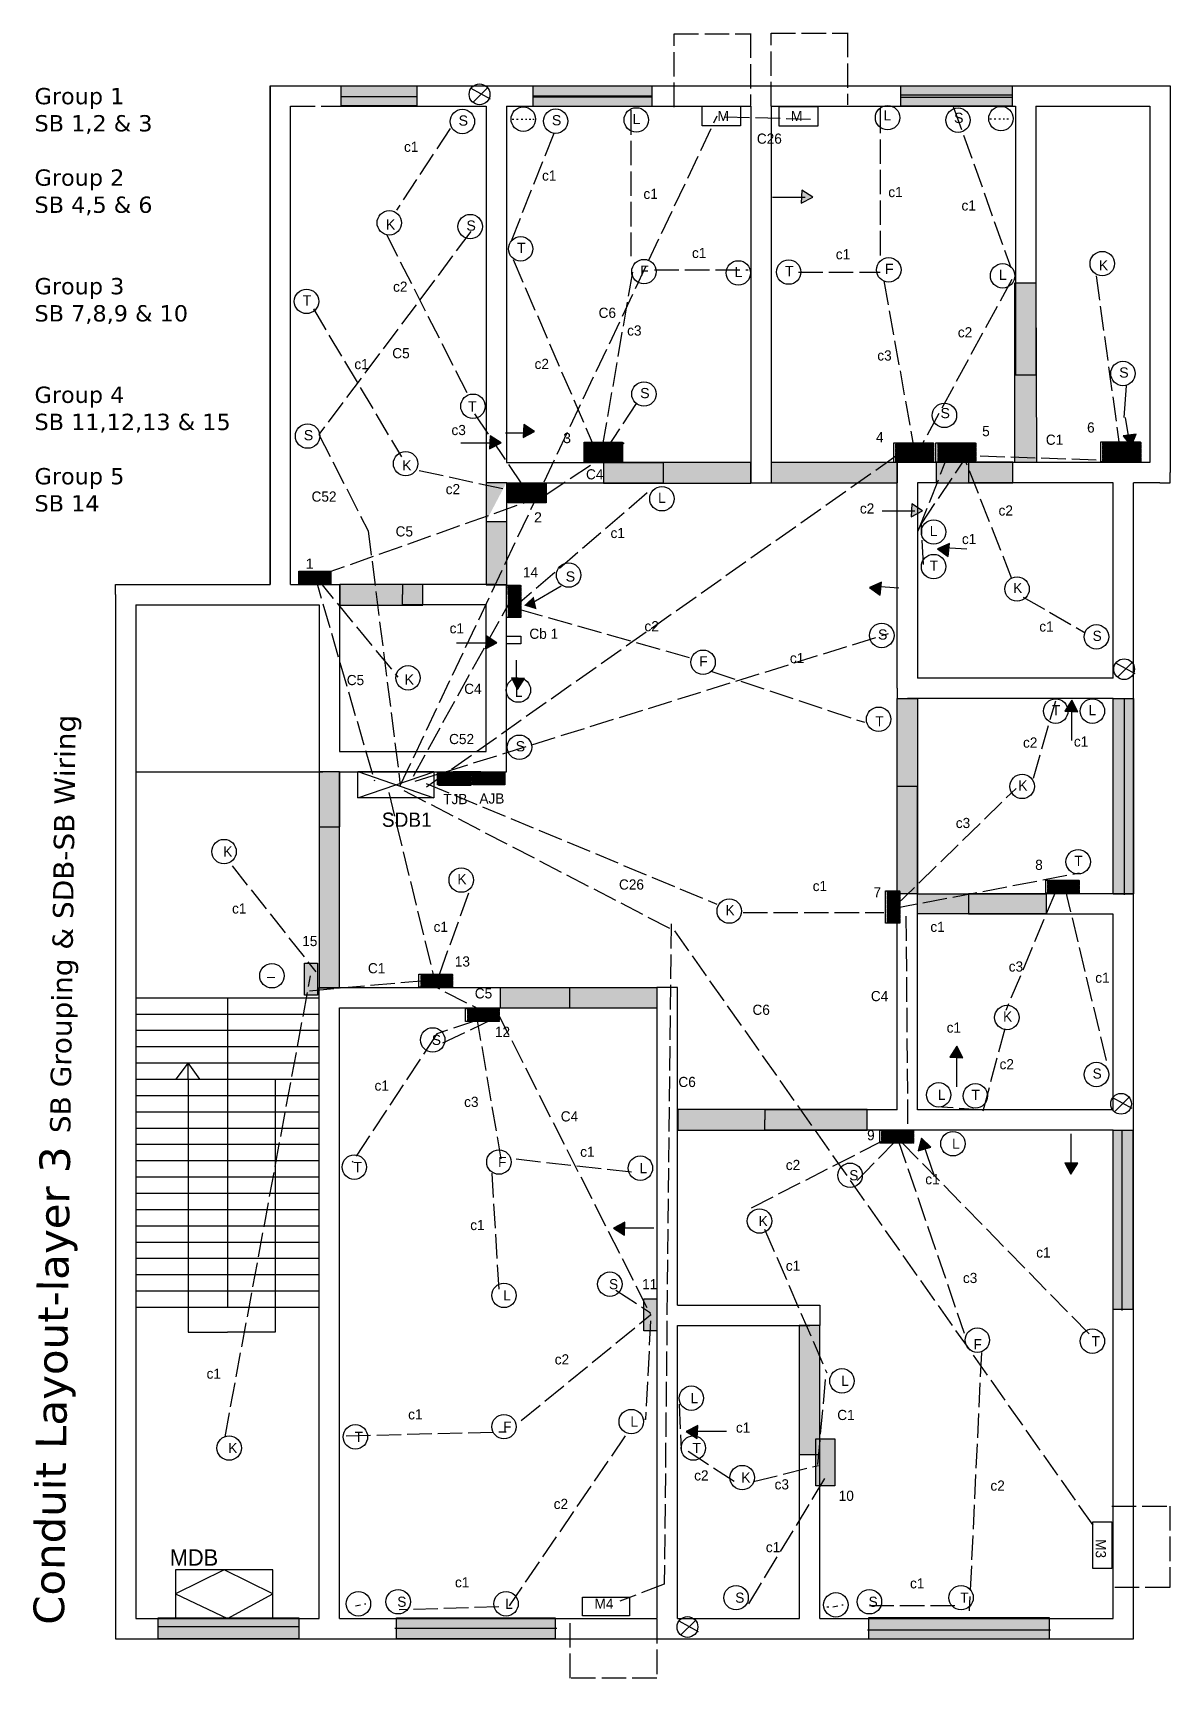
# Model space of a CAD drawing. Header units: inches. Extents: x -18 to 3128, y -1235 to 849.
# Drawn here: x 2570 to 3128, y 41 to 849 of the extents above; entities that cross this region are included whole.
import ezdxf

# ---------------------------------------------------------------- set-up
doc = ezdxf.new("R2010")
doc.units = ezdxf.units.IN
doc.linetypes.add('ACAD_ISO02W100', pattern=[15, 12, -3])
doc.linetypes.add('ACAD_ISO03W100', pattern=[30, 12, -18])
pattern_1 = [(45, (1377.78734, -109.64305), (-0.088388348, 0.088388348), [])]

msp = doc.modelspace()

# ---------------------------------------------------------------- hatches: boundary and pattern name
for color, points in [(103, [(2721.29, 822.99), (2758.52, 822.99), (2758.52, 813.19), (2721.29, 813.19)]), (55, [(2994.46, 638.07), (2932.59, 638.07), (2932.59, 628.07), (2994.46, 628.07)]), (103, [(3100.46, 522.07), (3110.46, 522.07), (3110.46, 426.07), (3100.46, 426.07)]), (103, [(3100.46, 310.07), (3110.2, 310.07), (3110.2, 221.94), (3100.46, 221.94)]), (55, [(2956.39, 214.11), (2946.27, 214.11), (2946.27, 150.7), (2956.39, 150.7)]), (103, [(2631.5, 70.39), (2700.54, 70.39), (2700.54, 60.09), (2631.5, 60.09)]), (103, [(2748.46, 70.45), (2826.45, 70.45), (2826.45, 60.16), (2748.46, 60.16)]), (103, [(3069.21, 70.53), (2980.39, 70.53), (2980.39, 60.18), (3069.21, 60.18)])]:
    msp.add_hatch(color=color).paths.add_polyline_path(points)
h = msp.add_hatch(color=103)
h.paths.add_polyline_path([(2815.58, 823.03), (2873.96, 823.03), (2873.96, 812.94), (2815.58, 812.94)])
edge = h.paths.add_edge_path()
edge.add_line((2815.47, 818.08), (2873.95, 818.08))
h = msp.add_hatch(color=103)
h.paths.add_polyline_path([(2996.15, 823.03), (3050.85, 823.03), (3050.85, 813.09), (2996.15, 813.09)])
edge = h.paths.add_edge_path(flags=17)
edge.add_line((2996.15, 818.61), (3050.85, 818.61))
at = {"linetype": 'ACAD_ISO02W100'}
h = msp.add_hatch(color=7, dxfattribs=at)
h.paths.add_polyline_path([(2947.31, 765.42), (2952.97, 768.36), (2947.6, 771.79)])
h.paths.add_polyline_path([(3001.26, 611.36), (3006.92, 614.31), (3001.54, 617.74)])
h = msp.add_hatch(color=55)
h.paths.add_polyline_path([(3052.13, 726.26), (3062.45, 726.26), (3062.76, 638.1), (3052.13, 638.06)])
edge = h.paths.add_edge_path(flags=16)
edge.add_line((3052.46, 681.07), (3062.46, 681.07))
at = {"linetype": 'ByBlock'}
for points in [[(2810.69, 650.23), (2816.35, 653.17), (2810.97, 656.6)], [(2794.25, 644.75), (2799.91, 647.69), (2794.53, 651.12)], [(3105.47, 651.17), (3109.31, 646.07), (3111.81, 651.94)], [(3020.12, 598.2), (3014.29, 595.62), (3019.44, 591.86)], [(2986.69, 579.2), (2980.85, 576.62), (2986, 572.86)], [(2805, 532.14), (2807.95, 526.48), (2811.38, 531.86)]]:
    msp.add_hatch(color=7, dxfattribs=at).paths.add_polyline_path(points)
at = {"linetype": 'ACAD_ISO02W100'}
h = msp.add_hatch(dxfattribs=at)
h.set_pattern_fill('ANSI31', color=252, style=0)
h.set_pattern_definition([(45, (1378.64523, -109.64305), (-0.088388348, 0.088388348), [])])
h.paths.add_polyline_path([(2993.62, 647.71), (3012.47, 647.71), (3012.47, 638.04), (2993.62, 638.04)])
h.paths.add_polyline_path([(3014.31, 647.71), (3033.16, 647.71), (3033.16, 638.04), (3014.31, 638.04)])
h.paths.add_polyline_path([(3095.33, 648.06), (3114.18, 648.06), (3114.18, 638.39), (3095.33, 638.39)])
h.paths.add_polyline_path([(2769.54, 486.07), (2785.3, 486.07), (2785.3, 479.7), (2769.54, 479.7)])
h.paths.add_polyline_path([(2809.7, 577.67), (2809.7, 561.92), (2803.33, 561.92), (2803.33, 577.67)])
h.paths.add_polyline_path([(2995.9, 427.5), (2995.9, 411.74), (2989.53, 411.74), (2989.53, 427.5)])
h.paths.add_polyline_path([(3068.29, 432.81), (3084.04, 432.81), (3084.04, 426.44), (3068.29, 426.44)])
h.paths.add_polyline_path([(2986.76, 310.07), (3002.52, 310.07), (3002.52, 303.7), (2986.76, 303.7)])
h.paths.add_polyline_path([(2783.29, 369.84), (2799.05, 369.84), (2799.05, 363.47), (2783.29, 363.47)])
h.paths.add_polyline_path([(2760.38, 386.71), (2776.13, 386.71), (2776.13, 380.34), (2760.38, 380.34)])
h = msp.add_hatch(dxfattribs=at)
h.set_pattern_fill('ANSI31', color=252, style=0)
h.set_pattern_definition(pattern_1)
h.paths.add_polyline_path([(2840.62, 647.95), (2859.47, 647.95), (2859.47, 638.29), (2840.62, 638.29)])
h = msp.add_hatch(color=55)
h.paths.add_polyline_path([(2922.46, 638.07), (2850.24, 638.07), (2850.24, 627.82), (2922.46, 627.82)])
edge = h.paths.add_edge_path(flags=16)
edge.add_line((2879.46, 638.07), (2879.46, 628.07))
h = msp.add_hatch(color=55)
h.paths.add_polyline_path([(3051.24, 638.14), (3013.51, 638.14), (3013.51, 628.05), (3051.24, 628.05)])
edge = h.paths.add_edge_path(flags=16)
edge.add_line((3029.46, 638.07), (3029.46, 628.07))
h = msp.add_hatch(color=55)
h.paths.add_polyline_path([(2802.64, 628.06), (2792.5, 628.06), (2792.5, 577.89), (2802.64, 577.89)])
edge = h.paths.add_edge_path()
edge.add_line((2802.46, 628.07), (2802.46, 609.07))
edge.add_line((2792.46, 609.07), (2802.46, 609.07))
h = msp.add_hatch(dxfattribs=at)
h.set_pattern_fill('ANSI31', color=252, style=0)
h.set_pattern_definition(pattern_1)
h.paths.add_polyline_path([(2803.14, 627.87), (2821.99, 627.87), (2821.99, 618.21), (2803.14, 618.21)])
h = msp.add_hatch(dxfattribs=at)
h.set_pattern_fill('ANSI31', color=252, style=0)
h.set_pattern_definition(pattern_1)
h.paths.add_polyline_path([(2700.47, 584.61), (2716.22, 584.61), (2716.22, 578.25), (2700.47, 578.25)])
h.paths.add_polyline_path([(2702.63, 592.05), (2706.97, 592.05), (2706.97, 584.52), (2702.63, 584.52)], flags=9)
h = msp.add_hatch(color=55)
h.paths.add_polyline_path([(2761.46, 578.08), (2720.62, 578.08), (2720.62, 567.87), (2761.46, 567.87)])
edge = h.paths.add_edge_path(flags=16)
edge.add_line((2751.46, 568.07), (2751.46, 573.07))
edge.add_line((2751.46, 578.07), (2751.46, 573.07))
for color, points in [(7, [(2815.87, 572.09), (2811.17, 567.77), (2817.26, 565.86)]), (7, [(2792.17, 546.44), (2797.83, 549.39), (2792.45, 552.82)]), (7, [(3083.16, 515.56), (3080.22, 521.22), (3076.79, 515.84)]), (57, [(2769.29, 485.71), (2785.05, 485.71), (2785.05, 479.34), (2769.29, 479.34)]), (252, [(2709.66, 392.11), (2709.66, 376.36), (2703.29, 376.36), (2703.29, 392.11)]), (7, [(3026.66, 345.56), (3023.72, 351.22), (3020.29, 345.84)]), (7, [(3010.9, 301.73), (3006.28, 306.13), (3004.79, 299.92)]), (7, [(3076.79, 294.02), (3079.73, 288.36), (3083.16, 293.74)]), (7, [(2860.7, 264.76), (2855.04, 261.82), (2860.42, 258.39)]), (7, [(2896.45, 164.86), (2890.79, 161.91), (2896.17, 158.48)])]:
    msp.add_hatch(color=color, dxfattribs=at).paths.add_polyline_path(points)
h = msp.add_hatch(color=55)
h.paths.add_polyline_path([(2994.46, 522.07), (3004.46, 522.07), (3004.46, 426.07), (2994.46, 426.07)])
edge = h.paths.add_edge_path(flags=17)
edge.add_line((2994.46, 479.07), (3004.46, 479.07))
h = msp.add_hatch(color=55)
h.paths.add_polyline_path([(2720.44, 486.09), (2710.45, 486.09), (2710.45, 379.89), (2720.44, 379.89)])
edge = h.paths.add_edge_path()
edge.add_line((2710.46, 459.07), (2720.46, 459.07))
h = msp.add_hatch(dxfattribs=at)
h.set_pattern_fill('ANSI31', color=141, style=0)
h.set_pattern_definition(pattern_1)
h.paths.add_polyline_path([(2785.94, 486.03), (2801.7, 486.03), (2801.7, 479.66), (2785.94, 479.66)])
h = msp.add_hatch(color=55)
h.paths.add_polyline_path([(3004.46, 426.07), (3067.52, 426.07), (3067.52, 416.22), (3004.46, 416.22)])
edge = h.paths.add_edge_path()
edge.add_line((3029.46, 426.07), (3029.46, 416.07))
h = msp.add_hatch(color=55)
h.paths.add_polyline_path([(2799.59, 380.15), (2876.43, 380.15), (2876.43, 370.01), (2799.59, 370.01)])
edge = h.paths.add_edge_path(flags=16)
edge.add_line((2833.46, 380.07), (2833.46, 370.07))
h = msp.add_hatch(color=55)
h.paths.add_polyline_path([(2979.63, 320.1), (2886.7, 320.1), (2886.7, 310.08), (2979.63, 310.08)])
edge = h.paths.add_edge_path()
edge.add_line((2929.46, 310.07), (2929.46, 315.07))
edge.add_line((2929.46, 320.07), (2929.46, 315.07))
h = msp.add_hatch(color=252, dxfattribs=at)
h.paths.add_polyline_path([(2963.83, 158.32), (2963.83, 135.32), (2954.53, 135.32), (2954.53, 158.32)])
h.paths.add_polyline_path([(2876.37, 227.21), (2876.37, 211.46), (2870, 211.46), (2870, 227.21)])

# ---------------------------------------------------------------- linework, layer by layer
for p, q in [((2922.4, 848.5), (2922.4, 848.7)), ((2922.4, 848.7), (2922.4, 813.33)), ((2932.49, 812.95), (2932.49, 848.82)), ((2932.49, 848.82), (2970.02, 848.82)), ((2970.02, 848.82), (2970.02, 849.02)), ((2970.02, 849.02), (2970.02, 813.66)), ((2884.88, 812.62), (2884.88, 848.5)), ((2884.88, 848.5), (2922.4, 848.5)), ((2696.46, 813.07), (2715.46, 813.07)), ((2863.62, 810.99), (2863.62, 739.27)), ((2986.03, 811.72), (2986.03, 739.23)), ((3021.99, 812.92), (3050.16, 733.84)), ((2774.79, 802.08), (2748.48, 761.88)), ((2825.8, 799.66), (2803.87, 744.54)), ((2743.55, 749.97), (2783.29, 671.79)), ((2805.74, 737.65), (2846.47, 643.7)), ((2864.33, 731.53), (2848.85, 641.52)), ((2875.15, 732.64), (2921.28, 732.64)), ((2945.87, 731.44), (2986.03, 731.44)), ((3050.76, 727.85), (3004.01, 642.17)), ((3092.12, 729.64), (3103.51, 646.96)), ((2987.83, 727.25), (3002.81, 643.97)), ((2707.64, 713.48), (2750.94, 640.74)), ((2866.27, 667.03), (2850.39, 642.94)), ((3004.79, 604.36), (3019.29, 641.36)), ((2759.64, 634.12), (2811.97, 622.7)), ((2871.65, 623.1), (2806.78, 567.18)), ((2811.97, 622.7), (2811.97, 622.7)), ((2709.81, 580.5), (2749.11, 532.6)), ((2808.57, 565.99), (2894.27, 541.61)), ((2903.33, 535.29), (2978.29, 510.36)), ((2783.79, 426.36), (2768.29, 383.36)), ((2918.69, 416.89), (2987.81, 416.89))]:
    msp.add_line(p, q, dxfattribs=at)
for p, q in [((2686.46, 818.07), (2686.46, 823.07)), ((2686.46, 823.07), (2691.46, 823.07)), ((2686.46, 823.07), (2686.46, 578.07)), ((2686.46, 578.07), (2686.46, 818.07)), ((2686.46, 818.07), (2686.46, 578.07)), ((2691.46, 823.07), (2715.46, 823.07)), ((2715.46, 823.07), (2797.46, 823.07)), ((2784.98, 821.94), (2794.48, 816.67)), ((2786.03, 814.91), (2793.07, 821.94)), ((2797.46, 823.07), (2927.46, 823.07)), ((2927.46, 823.07), (3057.46, 823.07)), ((3057.46, 823.07), (3123.46, 823.07)), ((3123.46, 823.07), (3128.46, 823.07)), ((3128.46, 823.07), (3128.46, 818.07)), ((3128.46, 818.07), (3128.46, 633.07)), ((2696.46, 578.07), (2696.46, 813.07)), ((2703.46, 813.07), (2705.96, 813.07)), ((2705.96, 813.07), (2705.96, 813.07)), ((2705.96, 813.07), (2707.58, 813.07)), ((2715.46, 813.07), (2792.46, 813.07)), ((2792.46, 813.07), (2792.46, 633.07)), ((2802.46, 813.07), (2922.46, 813.07)), ((2802.46, 813.07), (2802.46, 638.07)), ((2922.46, 813.07), (2922.46, 633.07)), ((2932.46, 813.07), (3052.46, 813.07)), ((2932.46, 813.07), (2932.46, 633.07)), ((3052.46, 813.07), (3052.46, 681.07)), ((3062.46, 813.07), (3118.46, 813.07)), ((3062.46, 813.07), (3062.46, 681.07)), ((3118.46, 813.07), (3118.46, 638.07)), ((3052.46, 681.07), (3062.46, 681.07)), ((3105.91, 660.15), (3107.11, 675.72)), ((2792.46, 633.07), (2792.46, 609.07)), ((2802.46, 638.07), (2879.46, 638.07)), ((2879.46, 638.07), (2879.46, 628.07)), ((2922.46, 633.07), (2922.46, 628.07)), ((2932.46, 633.07), (2932.46, 628.07)), ((3013.65, 638.07), (2994.46, 638.07)), ((2994.46, 638.07), (2994.46, 628.07)), ((3013.65, 628.07), (3013.65, 638.07)), ((3105.46, 638.07), (3029.46, 638.07)), ((3029.46, 638.07), (3029.46, 628.07)), ((3118.46, 638.07), (3105.46, 638.07)), ((3128.46, 628.07), (3128.46, 633.07)), ((2802.46, 628.07), (2802.46, 609.07)), ((2802.46, 628.07), (2879.46, 628.07)), ((2922.46, 628.07), (2932.59, 628.07)), ((2994.46, 527.07), (2994.46, 628.07)), ((3013.65, 628.07), (3004.46, 628.07)), ((3004.46, 628.07), (3004.46, 532.07)), ((3100.46, 628.07), (3029.46, 628.07)), ((3100.46, 532.07), (3100.46, 628.07)), ((3110.46, 527.07), (3110.46, 628.07)), ((3123.46, 628.07), (3110.46, 628.07)), ((3123.46, 628.07), (3128.46, 628.07)), ((2792.46, 609.07), (2802.46, 609.07)), ((2610.46, 573.07), (2610.46, 578.07)), ((2610.46, 578.07), (2615.46, 578.07)), ((2615.46, 578.07), (2686.46, 578.07)), ((2696.46, 578.07), (2715.46, 578.07)), ((2715.46, 578.07), (2720.46, 578.07)), ((2720.46, 578.07), (2720.46, 573.07)), ((2797.46, 578.07), (2751.46, 578.07)), ((2751.46, 578.07), (2751.46, 573.07)), ((2797.46, 578.07), (2802.46, 578.07)), ((2802.46, 578.07), (2802.46, 573.07)), ((2610.46, 573.07), (2610.46, 491.07)), ((2620.46, 568.07), (2620.46, 491.07)), ((2620.46, 568.07), (2691.46, 568.07)), ((2691.46, 568.07), (2710.46, 568.07)), ((2710.46, 568.07), (2710.46, 491.07)), ((2720.46, 573.07), (2720.46, 496.07)), ((2751.46, 568.07), (2751.46, 573.07)), ((2792.46, 568.07), (2751.46, 568.07)), ((2792.46, 496.07), (2792.46, 568.07)), ((2802.46, 491.07), (2802.46, 573.07)), ((3101.59, 539.56), (3111.09, 534.29)), ((3102.64, 532.53), (3109.68, 539.56)), ((2994.46, 527.07), (2994.46, 522.07)), ((3100.46, 532.07), (3004.46, 532.07)), ((3110.46, 421.07), (3110.46, 527.07)), ((2994.46, 522.07), (2999.46, 522.07)), ((3100.46, 522.07), (2999.46, 522.07)), ((3100.46, 426.07), (3100.46, 522.07)), ((3100.46, 522.07), (3110.46, 522.07)), ((2720.46, 496.07), (2792.46, 496.07)), ((2610.46, 491.07), (2610.46, 375.07)), ((2620.46, 491.07), (2620.46, 375.07)), ((2710.46, 491.07), (2710.46, 459.07)), ((2720.46, 486.07), (2720.46, 459.07)), ((2720.46, 486.07), (2797.46, 486.07)), ((2729.5, 486.19), (2766.88, 473.28)), ((2729.5, 473.28), (2766.88, 486.07)), ((2797.46, 486.07), (2802.46, 486.07)), ((2802.46, 486.07), (2802.46, 491.07)), ((2994.46, 320.07), (2994.46, 479.07)), ((2994.46, 479.07), (3004.46, 479.07)), ((3004.46, 320.07), (3004.46, 479.07)), ((2710.46, 459.07), (2720.46, 459.07)), ((3100.46, 426.07), (3029.46, 426.07)), ((3029.46, 426.07), (3029.46, 416.07)), ((3100.46, 426.07), (3110.46, 426.07)), ((3110.46, 315.07), (3110.46, 421.07)), ((3100.46, 416.07), (3029.46, 416.07)), ((3100.46, 320.07), (3100.46, 416.07)), ((2710.46, 375.07), (2710.46, 380.07)), ((2710.46, 380.07), (2715.46, 380.07)), ((2715.46, 380.07), (2833.46, 380.07)), ((2833.46, 380.07), (2833.46, 370.07)), ((2886.46, 380.15), (2876.43, 380.15)), ((2886.46, 375.07), (2886.46, 380.15)), ((2610.46, 375.07), (2610.46, 65.07)), ((2620.46, 375.07), (2620.46, 70.07)), ((2620.46, 375.07), (2710.46, 375.07)), ((2665.46, 375.07), (2665.46, 223.07)), ((2710.46, 70.07), (2710.46, 375.07)), ((2876.46, 219.07), (2876.46, 375.07)), ((2886.46, 224.07), (2886.46, 375.07)), ((2620.46, 367.07), (2710.46, 367.07)), ((2720.46, 70.07), (2720.46, 370.07)), ((2720.46, 370.07), (2833.46, 370.07)), ((2620.46, 359.07), (2710.46, 359.07)), ((2620.46, 351.07), (2710.46, 351.07)), ((2620.46, 343.07), (2710.46, 343.07)), ((2646.09, 343.07), (2640.06, 335.07)), ((2646.11, 335.07), (2646.09, 343.07)), ((2651.81, 335.07), (2646.09, 343.07)), ((2620.46, 335.07), (2710.46, 335.07)), ((2639.8, 335.41), (2639.8, 335.41)), ((2646.11, 335.07), (2646.11, 210.83)), ((2646.11, 335.07), (2651.81, 335.07)), ((2688.86, 335.07), (2688.86, 210.83)), ((2620.46, 327.07), (2710.46, 327.07)), ((3100.09, 326.06), (3109.59, 320.79)), ((3101.14, 319.03), (3108.18, 326.06)), ((2620.46, 319.07), (2710.46, 319.07)), ((2994.46, 320.07), (2929.46, 320.07)), ((2929.46, 320.07), (2929.46, 315.07)), ((3100.46, 320.07), (3004.46, 320.07)), ((2620.46, 311.07), (2710.46, 311.07)), ((2929.46, 310.07), (2929.46, 315.07)), ((2999.46, 310.07), (2929.46, 310.07)), ((3100.46, 310.07), (2999.46, 310.07)), ((3100.46, 219.07), (3100.46, 310.07)), ((3110.46, 219.07), (3110.46, 315.07)), ((2620.46, 303.07), (2710.46, 303.07)), ((2620.46, 295.07), (2710.46, 295.07)), ((2620.46, 287.07), (2710.46, 287.07)), ((2620.46, 279.07), (2710.46, 279.07)), ((2620.46, 271.07), (2710.46, 271.07)), ((2620.46, 263.07), (2710.46, 263.07)), ((2620.46, 255.07), (2710.46, 255.07)), ((2620.46, 247.07), (2710.46, 247.07)), ((2620.46, 239.07), (2710.46, 239.07)), ((2620.46, 231.07), (2710.46, 231.07)), ((2620.46, 223.07), (2710.46, 223.07)), ((2876.46, 70.07), (2876.46, 219.07)), ((2886.46, 224.07), (2951.46, 224.07)), ((2951.46, 224.07), (2956.46, 224.07)), ((2956.46, 224.07), (2956.46, 214.07)), ((3100.46, 70.07), (3100.46, 219.07)), ((3110.46, 65.07), (3110.46, 219.07)), ((2646.11, 210.83), (2665.46, 210.83)), ((2688.86, 210.83), (2665.46, 210.83)), ((2886.46, 70.07), (2886.46, 214.07)), ((2886.46, 214.07), (2951.46, 214.07)), ((2956.46, 214.07), (2951.46, 214.07)), ((2946.46, 70.07), (2946.46, 189.07)), ((2956.46, 70.07), (2956.46, 189.07)), ((2687.82, 94), (2639.98, 94)), ((2639.98, 94), (2639.98, 70.39)), ((2663.9, 94), (2639.98, 82.2)), ((2687.82, 82.2), (2663.9, 94)), ((2687.82, 70.39), (2687.82, 94)), ((2639.98, 82.2), (2665.46, 70.07)), ((2665.46, 70.07), (2687.82, 82.2)), ((2610.46, 65.07), (2610.46, 60.07)), ((2620.46, 70.07), (2710.46, 70.07)), ((2639.98, 70.39), (2687.22, 70.39)), ((2720.46, 70.07), (2876.46, 70.07)), ((2886.46, 70.07), (2946.46, 70.07)), ((2887.09, 69.06), (2896.59, 63.79)), ((2888.14, 62.03), (2895.18, 69.06)), ((2956.46, 70.07), (3100.46, 70.07)), ((3110.46, 60.07), (3110.46, 65.07)), ((2610.46, 60.07), (2615.46, 60.07)), ((2615.46, 60.07), (2715.46, 60.07)), ((2715.46, 60.07), (2881.46, 60.07)), ((2881.46, 60.07), (2951.46, 60.07)), ((2951.46, 60.07), (3105.46, 60.07)), ((3105.46, 60.07), (3110.46, 60.07))]:
    msp.add_line(p, q)
at = {"color": 250}
for p, q in [((2721.22, 817.73), (2758.16, 817.73)), ((2815.71, 817.69), (2874.13, 817.69)), ((2995.97, 817.53), (3051.03, 817.53)), ((3105.86, 521.89), (3105.86, 425.64)), ((3104.71, 309.45), (3104.71, 221.41)), ((2631.5, 66.15), (2700.54, 66.15)), ((2747.6, 65.31), (2827.31, 65.31)), ((2979.85, 64.54), (3069.76, 64.54))]:
    msp.add_line(p, q, dxfattribs=at)
at = {"color": 0}
for p, q in [((2815.47, 818.08), (2873.95, 818.08)), ((2996.15, 818.61), (3050.85, 818.61)), ((2712.29, 485.86), (2620.29, 485.86))]:
    msp.add_line(p, q, dxfattribs=at)
at = {"color": 3, "linetype": 'ACAD_ISO02W100'}
for p, q in [((2750.36, 479.37), (2906.02, 808.27)), ((2909.9, 807.83), (2953.61, 806.59)), ((2785.06, 751.53), (2710.39, 651.7)), ((2710.39, 651.7), (2734.58, 604.42)), ((2734.58, 604.42), (2750.36, 479.37)), ((2757.72, 481.47), (2990.16, 553.98)), ((2752.15, 476.86), (2885.02, 407.97)), ((2883.34, 411.33), (2879.97, 87.03)), ((2885.02, 407.97), (3091.89, 113.91)), ((2879.97, 87.03), (2858.11, 78.63))]:
    msp.add_line(p, q, dxfattribs=at)
at = {"linetype": 'ACAD_ISO03W100'}
for p, q in [((2805.36, 806.6), (2806.09, 806.6)), ((2807.48, 806.6), (2808.21, 806.6)), ((2809.75, 806.6), (2810.47, 806.6)), ((2811.82, 806.6), (2812.55, 806.6)), ((2813.71, 806.6), (2814.43, 806.6)), ((2815.44, 806.6), (2816.16, 806.6)), ((3039.98, 806.88), (3040.7, 806.88)), ((3042.1, 806.88), (3042.83, 806.88)), ((3044.37, 806.88), (3045.09, 806.88)), ((3046.44, 806.88), (3047.17, 806.88)), ((3048.32, 806.88), (3049.05, 806.88)), ((2732.74, 77.3), (2733.46, 77.3)), ((2967.24, 76.8), (2967.96, 76.8))]:
    msp.add_line(p, q, dxfattribs=at)
at = {"linetype": 'ByBlock'}
for p, q in [((2933.11, 768.33), (2949.2, 768.33)), ((3106.32, 660.12), (3108.16, 649.06)), ((2780.04, 647.66), (2796.14, 647.66)), ((2801.99, 652.53), (2813.21, 652.53)), ((2987.05, 614.27), (3003.15, 614.27)), ((3028.65, 595.34), (3017.46, 596.06)), ((2829.3, 577.29), (2814.81, 568.79)), ((2995.22, 576.34), (2984.02, 577.06)), ((2777.96, 549.35), (2794.06, 549.35)), ((2807.31, 540.84), (2807.31, 529.62)), ((3080.25, 501.36), (3080.25, 517.45)), ((3023.75, 331.36), (3023.75, 347.45)), ((3079.69, 308.22), (3079.69, 292.13)), ((3012.79, 287.36), (3007.54, 302.57)), ((2874.91, 261.86), (2858.81, 261.86)), ((2910.65, 161.95), (2894.56, 161.95))]:
    msp.add_line(p, q, dxfattribs=at)
at = {"color": 9, "linetype": 'ACAD_ISO02W100'}
msp.add_line((2786.73, 661.86), (2812.58, 623.53), dxfattribs=at)
at = {"color": 1, "linetype": 'ACAD_ISO02W100'}
for p, q in [((2821.35, 621.79), (2860.27, 647.71)), ((2763.2, 478.74), (2997.41, 643.81)), ((3020.23, 641.75), (3100.03, 639.06)), ((2711.68, 582.91), (2821.35, 621.79)), ((2708.14, 582.91), (2737.62, 481.59)), ((2756.82, 483.95), (2806.1, 573.15)), ((2763.05, 480.37), (2905.82, 421.09)), ((2744.65, 475.84), (2767.26, 383.17)), ((2998.71, 415.09), (2999.6, 304.9)), ((2705.81, 378.54), (2764.94, 383.75)), ((2796.43, 365.52), (2765.84, 381.27)), ((2798.28, 367.38), (2873.37, 219.19)), ((2959.04, 187.57), (2955.25, 144.86))]:
    msp.add_line(p, q, dxfattribs=at)
at = {"color": 0, "linetype": 'ACAD_ISO02W100'}
for p, q in [((3006.29, 607.86), (3029.79, 642.86)), ((3050.79, 580.86), (3025.79, 644.36)), ((3007.29, 587.86), (3006.29, 607.86)), ((3056.29, 571.86), (3086.79, 554.36)), ((3061.29, 482.86), (3072.29, 520.86)), ((2994.29, 420.86), (3052.79, 477.86)), ((2667.79, 439.86), (2708.79, 387.86)), ((2992.29, 418.86), (3083.79, 436.36)), ((3076.79, 428.86), (3097.79, 341.36)), ((3072.29, 427.36), (3047.79, 368.86)), ((2664.29, 159.36), (2706.29, 385.86)), ((2787.79, 363.86), (2768.29, 357.36)), ((2771.29, 352.86), (2797.29, 365.36)), ((2787.79, 365.86), (2799.79, 295.86)), ((2768.29, 357.36), (2726.79, 294.36)), ((3047.29, 359.86), (3036.29, 318.86)), ((3036.79, 319.86), (3016.29, 321.36)), ((2922.79, 271.86), (2989.29, 305.86)), ((2974.79, 285.36), (2994.79, 305.86)), ((2994.79, 305.36), (3027.29, 210.36)), ((2996.29, 304.36), (3089.29, 209.36)), ((2807.29, 295.86), (2865.29, 289.36)), ((2795.29, 288.86), (2798.79, 230.36)), ((2929.29, 261.36), (2959.79, 190.86)), ((2856.29, 231.36), (2873.29, 220.36)), ((2809.79, 167.36), (2873.29, 219.36)), ((2873.29, 216.36), (2870.79, 167.86)), ((3035.79, 200.86), (3029.79, 73.86)), ((2887.29, 175.36), (2888.29, 153.36)), ((2723.79, 159.86), (2802.29, 161.86)), ((2870.79, 167.86), (2870.29, 167.86)), ((2860.79, 159.86), (2803.79, 76.36)), ((2914.29, 137.36), (2891.29, 152.36)), ((2958.79, 138.86), (2919.79, 74.86)), ((2923.79, 137.36), (2955.79, 145.36)), ((3099.79, 125.36), (3128.29, 125.36)), ((3128.29, 125.36), (3128.29, 85.36)), ((3128.29, 85.36), (3099.79, 85.36)), ((2728.29, 76.36), (2730.79, 76.86)), ((2798.79, 75.86), (2749.79, 74.36)), ((2959.79, 75.86), (2960.79, 75.86)), ((2962.79, 75.86), (2965.29, 76.36)), ((3022.79, 76.36), (2978.79, 76.36)), ((2833.79, 40.86), (2833.79, 69.86)), ((2876.29, 69.86), (2876.29, 40.86)), ((2876.29, 40.86), (2833.79, 40.86))]:
    msp.add_line(p, q, dxfattribs=at)
at = {"color": 0}
for points in [[(2721.29, 822.99), (2758.52, 822.99), (2758.52, 813.19), (2721.29, 813.19)], [(2815.58, 823.03), (2873.96, 823.03), (2873.96, 812.94), (2815.58, 812.94)], [(2996.15, 823.03), (3050.85, 823.03), (3050.85, 813.09), (2996.15, 813.09)]]:
    msp.add_lwpolyline(points, close=True, dxfattribs=at)
for points in [[(2898.55, 813.06), (2917.4, 813.06), (2917.4, 803.4), (2898.55, 803.4)], [(2936.52, 812.9), (2955.37, 812.9), (2955.37, 803.24), (2936.52, 803.24)], [(3052.13, 726.26), (3062.45, 726.26), (3062.76, 638.1), (3052.13, 638.06)], [(2840.62, 647.95), (2859.47, 647.95), (2859.47, 638.29), (2840.62, 638.29)], [(2992.76, 647.71), (3011.61, 647.71), (3011.61, 638.04), (2992.76, 638.04)], [(3013.45, 647.71), (3032.3, 647.71), (3032.3, 638.04), (3013.45, 638.04)], [(3094.47, 648.06), (3113.32, 648.06), (3113.32, 638.39), (3094.47, 638.39)], [(2922.46, 638.07), (2850.24, 638.07), (2850.24, 627.82), (2922.46, 627.82)], [(2994.46, 638.07), (2932.59, 638.07), (2932.59, 628.07), (2994.46, 628.07)], [(3051.24, 638.14), (3013.51, 638.14), (3013.51, 628.05), (3051.24, 628.05)], [(2802.64, 628.06), (2792.5, 628.06), (2792.5, 577.89), (2802.64, 577.89)], [(2700.47, 584.61), (2716.22, 584.61), (2716.22, 578.25), (2700.47, 578.25)], [(2761.46, 578.08), (2720.62, 578.08), (2720.62, 567.87), (2761.46, 567.87)], [(2808.84, 577.67), (2808.84, 561.92), (2802.48, 561.92), (2802.48, 577.67)], [(2802.48, 552.61), (2809.51, 552.61), (2809.51, 548.88), (2802.48, 548.88)], [(2994.46, 522.07), (3004.46, 522.07), (3004.46, 426.07), (2994.46, 426.07)], [(3100.46, 522.07), (3110.46, 522.07), (3110.46, 426.07), (3100.46, 426.07)], [(2720.44, 486.09), (2710.45, 486.09), (2710.45, 379.89), (2720.44, 379.89)], [(2729.5, 486.19), (2766.88, 486.19), (2766.88, 473.28), (2729.5, 473.28)], [(2768.68, 486.07), (2784.44, 486.07), (2784.44, 479.7), (2768.68, 479.7)], [(2769.29, 485.71), (2785.05, 485.71), (2785.05, 479.34), (2769.29, 479.34)], [(2776.4, 486.07), (2789.99, 486.07), (2789.99, 486.07), (2776.4, 486.07)], [(2785.94, 486.03), (2801.7, 486.03), (2801.7, 479.66), (2785.94, 479.66)], [(3067.43, 432.81), (3083.19, 432.81), (3083.19, 426.44), (3067.43, 426.44)], [(2995.04, 427.5), (2995.04, 411.74), (2988.67, 411.74), (2988.67, 427.5)], [(3004.46, 426.07), (3067.52, 426.07), (3067.52, 416.22), (3004.46, 416.22)], [(2709.66, 392.11), (2709.66, 376.36), (2703.29, 376.36), (2703.29, 392.11)], [(2759.52, 386.71), (2775.28, 386.71), (2775.28, 380.34), (2759.52, 380.34)], [(2799.59, 380.15), (2876.43, 380.15), (2876.43, 370.01), (2799.59, 370.01)], [(2782.43, 369.84), (2798.19, 369.84), (2798.19, 363.47), (2782.43, 363.47)], [(2979.63, 320.1), (2886.7, 320.1), (2886.7, 310.08), (2979.63, 310.08)], [(2985.91, 310.07), (3001.66, 310.07), (3001.66, 303.7), (2985.91, 303.7)], [(3100.46, 310.07), (3110.2, 310.07), (3110.2, 221.94), (3100.46, 221.94)], [(2876.37, 227.21), (2876.37, 211.46), (2870, 211.46), (2870, 227.21)], [(2956.39, 214.11), (2946.27, 214.11), (2946.27, 150.7), (2956.39, 150.7)], [(2963.83, 158.32), (2963.83, 135.32), (2954.53, 135.32), (2954.53, 158.32)], [(3099.86, 117.65), (3099.86, 94.64), (3090.56, 94.64), (3090.56, 117.65)], [(2862.89, 71.39), (2839.88, 71.39), (2839.88, 80.69), (2862.89, 80.69)], [(2631.5, 70.39), (2700.54, 70.39), (2700.54, 60.09), (2631.5, 60.09)], [(2748.46, 70.45), (2826.45, 70.45), (2826.45, 60.16), (2748.46, 60.16)], [(3069.21, 70.53), (2980.39, 70.53), (2980.39, 60.18), (3069.21, 60.18)]]:
    msp.add_lwpolyline(points, close=True)
at = {"linetype": 'ByBlock'}
for points in [[(2947.31, 765.42), (2952.97, 768.36), (2947.6, 771.79)], [(2810.69, 650.23), (2816.35, 653.17), (2810.97, 656.6)], [(2794.25, 644.75), (2799.91, 647.69), (2794.53, 651.12)], [(3105.47, 651.17), (3109.31, 646.07), (3111.81, 651.94)], [(3001.26, 611.36), (3006.92, 614.31), (3001.54, 617.74)], [(3020.12, 598.2), (3014.29, 595.62), (3019.44, 591.86)], [(2986.69, 579.2), (2980.85, 576.62), (2986, 572.86)], [(2792.17, 546.44), (2797.83, 549.39), (2792.45, 552.82)], [(2805, 532.14), (2807.95, 526.48), (2811.38, 531.86)], [(3083.16, 515.56), (3080.22, 521.22), (3076.79, 515.84)], [(3026.66, 345.56), (3023.72, 351.22), (3020.29, 345.84)], [(3010.9, 301.73), (3006.28, 306.13), (3004.79, 299.92)], [(3076.79, 294.02), (3079.73, 288.36), (3083.16, 293.74)], [(2860.7, 264.76), (2855.04, 261.82), (2860.42, 258.39)], [(2896.45, 164.86), (2890.79, 161.91), (2896.17, 158.48)]]:
    msp.add_lwpolyline(points, close=True, dxfattribs=at)
at = {"color": 252}
msp.add_lwpolyline([(2803.14, 627.87), (2821.99, 627.87), (2821.99, 618.21), (2803.14, 618.21)], close=True, dxfattribs=at)
for centre, radius in [((2789.28, 818.84), 5.1), ((2780.85, 805.48), 6), ((2810.76, 806.66), 6), ((2826.66, 805.66), 6), ((2866.26, 806.28), 6), ((2989.69, 807.37), 6), ((3024.29, 806.15), 6), ((3045.37, 806.94), 6), ((2744.94, 755.72), 6), ((2784.68, 753.89), 6), ((2809.49, 742.93), 6), ((2870.02, 731.75), 6), ((2916.39, 731.13), 6), ((2941.12, 731.52), 6), ((2990.29, 732.62), 6), ((3046.17, 729.7), 6), ((3095.12, 735.69), 6), ((2704.3, 717.12), 6), ((3105.31, 681.72), 6), ((2786.03, 665.63), 6), ((2870.02, 671.63), 6), ((3017.61, 661.13), 6), ((2704.8, 650.95), 6), ((2752.97, 637.41), 6), ((2878.84, 620.18), 6), ((3012.29, 603.86), 6), ((3012.29, 586.86), 6), ((2833.02, 582.7), 6), ((3053.29, 575.86), 6), ((2986.85, 553.03), 6), ((3092.29, 552.36), 6), ((2899.08, 539.87), 6), ((3105.89, 536.46), 5.1), ((2754.15, 532.23), 6), ((2808.35, 526.19), 6), ((2985.29, 511.86), 6), ((3072.29, 515.86), 6), ((3090.29, 515.86), 6), ((2808.88, 498.12), 6), ((3055.79, 478.86), 6), ((2663.79, 446.86), 6), ((3083.29, 441.86), 6), ((2780.29, 432.86), 6), ((2911.92, 417.63), 6), ((2687.29, 385.86), 6), ((3048.29, 365.36), 6), ((2766.29, 354.36), 6), ((3092.29, 337.36), 6), ((3014.79, 327.36), 6), ((3032.79, 326.86), 6), ((3104.39, 322.96), 5.1), ((3021.79, 303.36), 6), ((2798.79, 294.36), 6), ((2727.79, 291.86), 6), ((2868.29, 291.36), 6), ((2971.29, 287.86), 6), ((2926.79, 265.36), 6), ((2801.29, 228.86), 6), ((2853.29, 234.36), 6), ((3033.79, 206.86), 6), ((3090.29, 206.36), 6), ((2967.29, 186.86), 6), ((2893.29, 178.36), 6), ((2801.29, 164.36), 6), ((2863.79, 166.86), 6), ((2728.29, 159.36), 6), ((2666.29, 153.86), 6), ((2894.29, 153.86), 6), ((2918.29, 139.36), 6), ((2729.79, 77.36), 6), ((2749.29, 78.36), 6), ((2802.29, 77.36), 6), ((2915.29, 80.36), 6), ((2964.29, 76.86), 6), ((2980.79, 78.36), 6), ((3025.79, 80.36), 6), ((2891.39, 65.96), 5.1)]:
    msp.add_circle(centre, radius)

# ---------------------------------------------------------------- texts
at = {"attachment_point": 1}
for s, insert, char_height, width in [('{\\fVerdana|b0|i0|c0|p34;\\C1;Group 1\\PSB 1,2 & 3\\P\\PGroup 2\\PSB 4,5 & 6\\P\\P\\PGroup 3\\PSB 7,8,9 & 10\\P\\P\\PGroup 4\\PSB 11,12,13 & 15\\P\\PGroup 5\\PSB 14}', (2570.69, 821.97), 8, 107.6445), ('{\\fArial|b0|i0|c0|p34;S}', (2778.98, 808.46), 5, 5.538), ('{\\fArial|b0|i0|c0|p34;S}', (2824.79, 808.64), 5, 5.538), ('{\\fArial|b0|i0|c0|p34;L}', (2864.39, 809.26), 5, 5.538), ('L', (2987.73, 811), 5, 5.538), ('{\\fArial|b0|i0|c0|p34;S}', (3022.34, 809.79), 5, 5.538), ('{\\fArial|b0|i0|c0|p34;K}', (2743.22, 757.38), 5, 5.1553), ('{\\fArial|b0|i0|c0|p34;S}', (2782.82, 756.87), 5, 5.538), ('{\\fArial|b0|i0|c0|p34;T}', (2807.63, 745.9), 5, 5.538), ('{\\fArial|b0|i0|c0|p34;F}', (2988.42, 735.6), 5, 5.538), ('{\\fArial|b0|i0|c0|p34;K}', (3093.4, 737.35), 5, 5.1553), ('{\\fArial|b0|i0|c0|p34;F}', (2868.15, 734.73), 5, 5.538), ('{\\fArial|b0|i0|c0|p34;L}', (2914.52, 734.1), 5, 5.538), ('{\\fArial|b0|i0|c0|p34;T}', (2939.26, 734.5), 5, 5.538), ('{\\fArial|b0|i0|c0|p34;L}', (3044.31, 732.68), 5, 5.538), ('{\\fArial|b0|i0|c0|p34;T}', (2702.43, 720.1), 5, 5.538), ('{\\fArial|b0|i0|c0|p34;S}', (3103.45, 684.7), 5, 5.538), ('{\\fArial|b0|i0|c0|p34;S}', (2868.15, 674.6), 5, 5.538), ('{\\fArial|b0|i0|c0|p34;T}', (2783.54, 668.04), 5, 5.538), ('{\\fArial|b0|i0|c0|p34;S}', (3015.66, 664.77), 5, 5.538), ('{\\fArial|b0|i0|c0|p34;S}', (2702.93, 653.92), 5, 5.538), ('{\\fArial|b0|i0|c0|p34;K}', (2751.25, 639.08), 5, 5.1553), ('L', (2876.98, 623.16), 5, 5.538), ('L', (3010.42, 606.83), 5, 5.538), ('{\\fArial|b0|i0|c0|p34;S}', (2831.59, 584.5), 5, 5.538), ('T', (3010.42, 589.83), 5, 5.538), ('K', (3051.42, 578.83), 5, 5.538), ('{\\fArial|b0|i0|c0|p34;S}', (2984.99, 556.01), 5, 5.538), ('S', (3090.42, 555.33), 5, 5.538), ('F', (2897.21, 542.85), 5, 5.538), ('{\\fArial|b0|i0|c0|p34;K}', (2752.42, 533.89), 5, 5.1553), ('L', (2806.63, 527.85), 5, 5.1553), ('T', (3070.42, 518.83), 5, 5.538), ('L', (3088.42, 518.83), 5, 5.538), ('T', (2983.7, 513.37), 5, 5.538), ('{\\fArial|b0|i0|c0|p34;S}', (2807.02, 501.1), 5, 5.538), ('K', (3053.92, 481.83), 5, 5.538), ('K', (2663.38, 449.37), 5, 5.538), ('T', (3081.42, 444.83), 5, 5.538), ('K', (2778.42, 435.83), 5, 5.538), ('K', (2910.06, 420.61), 5, 5.538), ('_', (2685.05, 391.28), 5, 5.538), ('K', (3046.42, 368.33), 5, 5.538), ('S', (2765.88, 356.87), 5, 5.538), ('S', (3090.42, 340.33), 5, 5.538), ('L', (3014.38, 329.87), 5, 5.538), ('T', (3030.92, 329.83), 5, 5.538), ('L', (3021.38, 305.87), 5, 5.538), ('T', (2727.38, 294.37), 5, 5.538), ('F', (2798.38, 296.87), 5, 5.538), ('L', (2867.88, 293.87), 5, 5.538), ('S', (2970.88, 290.37), 5, 5.538), ('K', (2926.38, 267.87), 5, 5.538), ('S', (2852.88, 236.87), 5, 5.538), ('L', (2800.88, 231.37), 5, 5.538), ('F', (3031.88, 207.37), 5, 5.538), ('T', (3089.88, 208.87), 5, 5.538), ('L', (2966.88, 189.37), 5, 5.538), ('L', (2892.88, 180.87), 5, 5.538), ('T', (2727.88, 161.87), 5, 5.538), ('F', (2800.88, 166.87), 5, 5.538), ('L', (2863.38, 169.37), 5, 5.538), ('K', (2665.88, 156.37), 5, 5.538), ('T', (2893.88, 156.37), 5, 5.538), ('K', (2917.88, 141.87), 5, 5.538), ('S', (2748.88, 80.87), 5, 5.538), ('S', (2914.88, 82.87), 5, 5.538), ('S', (2980.38, 80.87), 5, 5.538), ('T', (3025.38, 82.87), 5, 5.538), ('L', (2801.88, 79.87), 5, 5.538)]:
    msp.add_mtext(s, dxfattribs=dict(at, insert=insert, char_height=char_height, width=width))
at = {"color": 101, "linetype": 'ACAD_ISO03W100', "char_height": 2, "width": 12.0195, "attachment_point": 1}
for s, insert in [('{\\fArial|b0|i0|c0|p34;\\H2.5x;M}', (2906.08, 810.72)), ('{\\fArial|b0|i0|c0|p34;\\H2.5x;M}', (2942.11, 810.67)), ('{\\H2.5x;M4}', (2845.76, 79.89))]:
    msp.add_mtext(s, dxfattribs=dict(at, insert=insert))
at = {"linetype": 'ACAD_ISO03W100', "char_height": 5, "attachment_point": 1}
for s, insert, width in [('c1', (2752.18, 795.59), 5.8526), ('{\\C3;C26}', (2925.49, 799.58), 5.8526), ('c1', (2819.97, 781.46), 5.8526), ('c1', (2869.78, 772.46), 5.8526), ('c1', (2990.05, 773.35), 5.8526), ('c1', (3026.01, 766.76), 5.8526), ('c1', (2893.62, 743.43), 5.8526), ('c1', (2964.27, 742.8), 5.8526), ('c2', (2746.81, 726.86), 5.8526), ('{\\C3;C6}', (2847.76, 714.03), 5.8526), ('c3', (2861.77, 705.33), 5.8526), ('c2', (3024.21, 704.45), 5.8526), ('c1', (2727.79, 688.83), 5.8526), ('{\\C3;C5}', (2746.42, 694.18), 5.8526), ('c2', (2816.32, 688.91), 5.8526), ('c3', (2984.65, 693.07), 5.8526), ('c3', (2775.49, 656.45), 5.8526), ('{\\C1;5}', (3036.15, 655.89), 10.4857), ('{\\C1;6}', (3087.69, 657.67), 10.4857), ('{\\fArial|b0|i0|c0|p34;\\C1;3}', (2830.31, 652.49), 10.4857), ('{\\C1;4}', (2984, 652.9), 10.4857), ('{\\C1;C1}', (3067.42, 651.68), 5.8526), ('{\\C1;C4}', (2841.57, 634.69), 5.8526), ('{\\C3;C52}', (2706.76, 623.76), 5.8526), ('c2', (2772.66, 627.41), 5.8526), ('c2', (2976.1, 617.92), 5.8526), ('c2', (3044.21, 616.92), 5.8526), ('{\\C1;C5}', (2748.05, 606.65), 5.8526), ('{\\fArial|b0|i0|c0|p34;\\C1;2}', (2816.02, 613.53), 10.4857), ('c1', (2853.62, 605.87), 5.8526), ('c1', (3026.21, 602.92), 5.8526), ('{\\fArial|b0|i0|c0|p34;\\C1;1}', (2703.88, 590.8), 10.4857), ('{\\C1;14}', (2810.58, 586.55), 10.4857), ('c1', (2774.59, 559.05), 5.8526), ('c2', (2870.29, 560.06), 5.8526), ('c1', (3064.21, 559.92), 5.8526), ('{\\C4;Cb 1}', (2813.76, 556.37), 22.4949), ('c1', (2941.71, 544.42), 5.8526), ('{\\C1;C5}', (2724.05, 533.62), 5.8526), ('{\\C1;C4}', (2781.74, 529.32), 5.8526), ('{\\C3;C52}', (2774.32, 504.65), 5.8526), ('c2', (3056.21, 502.92), 5.8526), ('c1', (3081.21, 503.42), 5.8526), ('c3', (3023.21, 463.42), 5.8526), ('{\\C1;8}', (3062.2, 442.87), 10.4857), ('{\\C3;C26}', (2857.77, 433.19), 9.9576), ('c1', (2952.92, 432.46), 5.8526), ('{\\C1;7}', (2982.79, 429.36), 10.4857), ('c1', (2667.71, 421.42), 5.8526), ('c1', (2766.71, 412.42), 5.8526), ('c1', (3010.71, 412.42), 5.8526), ('{\\C1;15}', (2702.2, 405.42), 10.4857), ('{\\C1;C1}', (2734.46, 392.07), 5.8526), ('{\\C1;13}', (2777.13, 395.39), 10.4857), ('c3', (3049.21, 392.92), 5.8526), ('c1', (3091.71, 387.42), 5.8526), ('{\\C1;C5}', (2786.94, 379.73), 5.8526), ('{\\C1;C4}', (2981.49, 378.38), 5.8526), ('{\\C3;C6}', (2923.34, 371.65), 9.9576), ('{\\C1;12}', (2796.84, 360.81), 10.4857), ('c1', (3018.71, 362.92), 5.8526), ('c2', (3044.71, 344.92), 5.8526), ('c1', (2737.71, 334.42), 5.8526), ('{\\C3;C6}', (2886.95, 336.2), 9.9576), ('c3', (2781.71, 326.42), 5.8526), ('{\\C1;C4}', (2829.16, 319.29), 5.8526), ('{\\C1;9}', (2979.63, 310.07), 10.4857), ('c1', (2838.71, 301.92), 5.8526), ('c2', (2939.71, 295.42), 5.8526), ('c1', (3008.21, 288.42), 5.8526), ('c1', (2784.71, 265.92), 5.8526), ('c1', (3062.71, 252.42), 5.8526), ('c1', (2939.71, 245.92), 5.8526), ('{\\C1;11}', (2869.15, 236.89), 10.4857), ('c3', (3026.71, 239.92), 5.8526), ('c2', (2826.21, 199.92), 5.8526), ('c1', (2655.21, 192.92), 5.8526), ('c1', (2754.21, 172.92), 5.8526), ('{\\C1;C1}', (2964.98, 172.61), 5.8526), ('c1', (2915.21, 166.42), 5.8526), ('c2', (2894.71, 142.92), 5.8526), ('c3', (2934.21, 138.53), 5.8526), ('c2', (3040.21, 137.92), 5.8526), ('{\\C1;10}', (2965.7, 132.92), 10.4857), ('c2', (2825.71, 128.92), 5.8526), ('c1', (2929.91, 107.7), 5.8526), ('c1', (2777.21, 90.42), 5.8526), ('c1', (3000.71, 89.92), 5.8526)]:
    msp.add_mtext(s, dxfattribs=dict(at, insert=insert, width=width))
at = {"insert": (2570.11, 67.16), "char_height": 15, "width": 454.1631, "attachment_point": 1, "rotation": 89.24881}
msp.add_mtext('{\\fVerdana|b0|i0|c0|p34;Conduit Layout-layer 3 \\H0.6667x;SB Grouping & SDB-SB Wiring}', dxfattribs=at)
at = {"color": 55, "linetype": 'ACAD_ISO02W100', "attachment_point": 1}
for s, insert, char_height, width in [('TJB', (2771.45, 475.15), 5, 7.2489), ('{\\C4;AJB}', (2789.2, 475.44), 5, 7.2489), ('{\\C1;SDB1}', (2741.3, 466.02), 7, 20.5063), ('{\\C1;MDB}', (2637.14, 104.1), 8, 20.5063)]:
    msp.add_mtext(s, dxfattribs=dict(at, insert=insert, char_height=char_height, width=width))
at = {"color": 101, "linetype": 'ACAD_ISO03W100', "insert": (3096.94, 109.11), "char_height": 2, "width": 12.0195, "attachment_point": 1, "rotation": 270}
msp.add_mtext('{\\H2.5x;M3}', dxfattribs=at)

doc.saveas('drawing.dxf')
